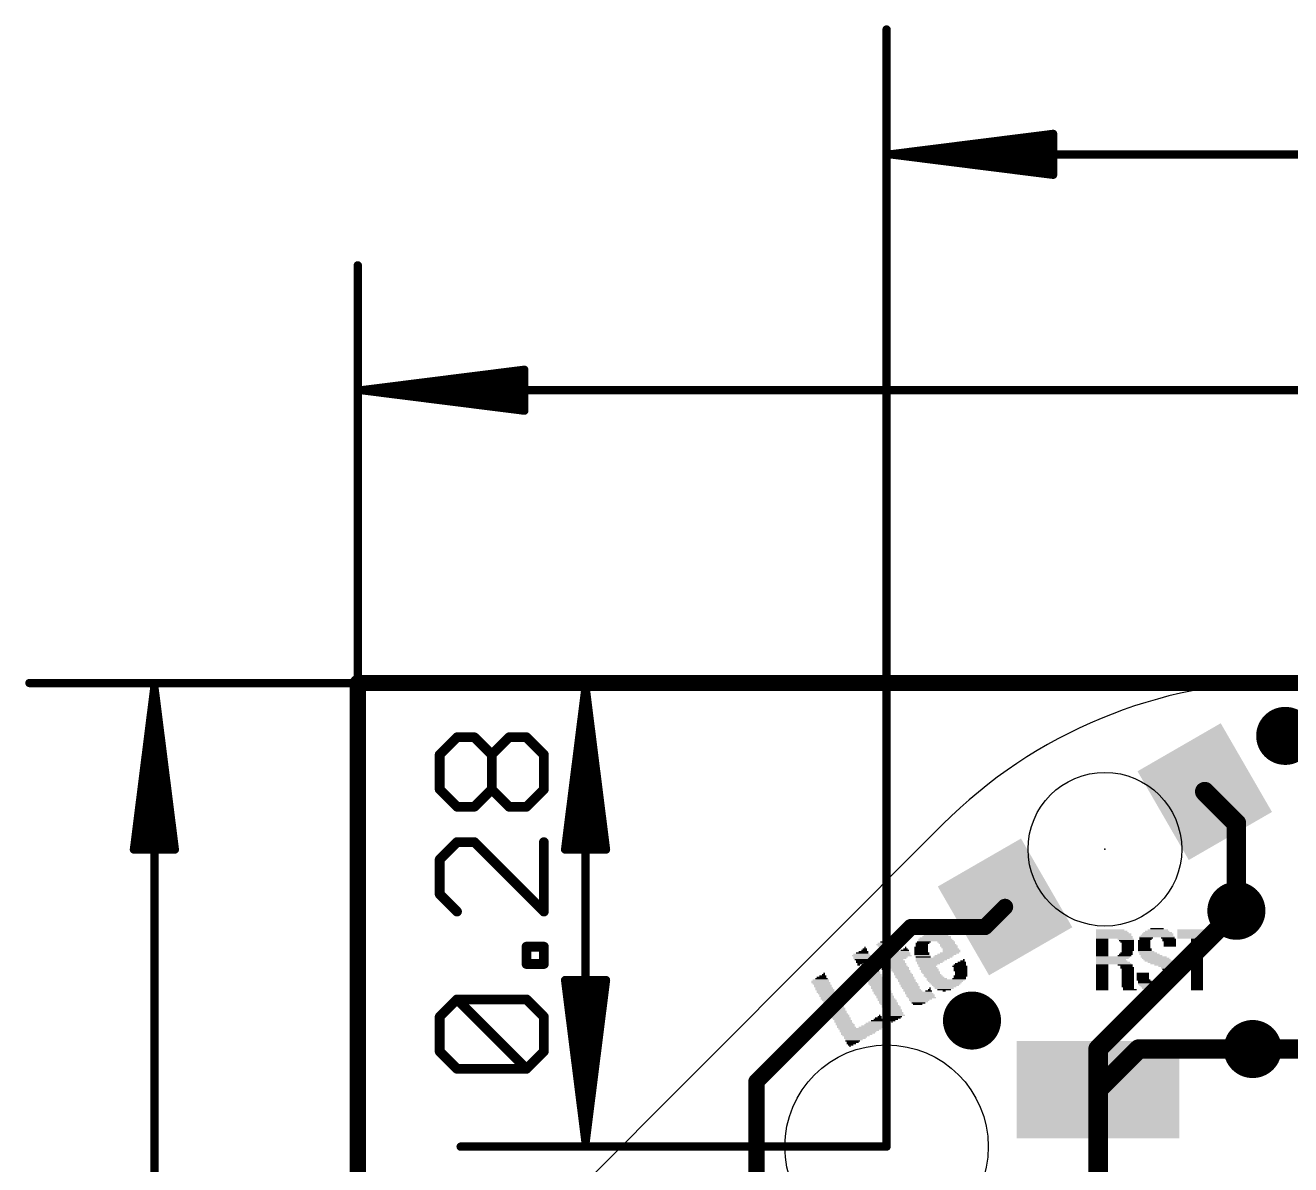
# Model space of a CAD drawing. Extents: x -30.9 to 32.9, y -36.3 to 40.7.
# Drawn here: x -30.59 to -10.84, y 22.58 to 40.37 of the extents above; entities that cross this region are included whole.
import ezdxf

# ---------------------------------------------------------------- set-up
doc = ezdxf.new("R2010")
doc.units = 0
for name, color, linetype in [('1', 12, 'CONTINUOUS'), ('16', 5, 'CONTINUOUS'), ('18', 110, 'CONTINUOUS'), ('20', 53, 'CONTINUOUS'), ('200', 132, 'CONTINUOUS'), ('23', 40, 'CONTINUOUS'), ('47', 253, 'CONTINUOUS')]:
    doc.layers.add(name, color=color, linetype=linetype)

# ---------------------------------------------------------------- blocks, each defined once
blk = doc.blocks.new('RECT')
blk.add_solid([(-0.5, -0.5), (0.5, -0.5), (-0.5, 0.5), (0.5, 0.5)])
blk = doc.blocks.new('ROUNDV')
at = {"const_width": 0.5}
blk.add_lwpolyline([(0, -0.25, 1), (0, 0.25, 1), (0, -0.25)], format="xyb", dxfattribs=at)

msp = doc.modelspace()

# ---------------------------------------------------------------- linework, layer by layer
at = {"layer": '1'}
for points, const_width in [([(-25.4, 30.099), (25.4, 30.099)], 0.254), ([(-25.4, 8.255), (-25.4, 30.099)], 0.254), ([(-12.1778, 28.4032), (-11.684, 27.9094)], 0.3048), ([(-11.684, 27.9094), (-11.684, 26.543)], 0.3048), ([(-15.2955, 26.6032), (-15.6097, 26.289)], 0.254), ([(-16.764, 26.289), (-19.177, 23.876)], 0.254), ([(-15.6097, 26.289), (-16.764, 26.289)], 0.254), ([(-13.843, 23.749), (-13.208, 24.384)], 0.3048), ([(-13.208, 24.384), (-11.43, 24.384)], 0.3048), ([(-11.43, 24.384), (-9.525, 24.384)], 0.3048), ([(-19.177, 23.876), (-19.177, 20.7255)], 0.254)]:
    msp.add_lwpolyline(points, dxfattribs=dict(at, const_width=const_width))
for points, const_width in [([(-25.4, 30.1625, 1), (-25.4, 30.0355)], 0.127), ([(-25.3365, 30.099, 1), (-25.4635, 30.099)], 0.127), ([(-12.124, 28.4571, 1), (-12.2317, 28.3493)], 0.1524), ([(-11.6078, 27.9094, 1), (-11.7602, 27.9094)], 0.1524), ([(-11.7379, 27.8555, 1), (-11.6301, 27.9632)], 0.1524), ([(-15.2506, 26.5583, 1), (-15.3404, 26.6481)], 0.127), ([(-11.7602, 26.543, 1), (-11.6078, 26.543)], 0.1524), ([(-16.764, 26.3525, 1), (-16.764, 26.2255)], 0.127), ([(-16.7191, 26.2441, 1), (-16.8089, 26.3339)], 0.127), ([(-15.6546, 26.3339, 1), (-15.5648, 26.2441)], 0.127), ([(-15.6097, 26.2255, 1), (-15.6097, 26.3525)], 0.127), ([(-13.208, 24.4602, 1), (-13.208, 24.3078)], 0.1524), ([(-13.1541, 24.3301, 1), (-13.2619, 24.4379)], 0.1524), ([(-11.43, 24.4602, 1), (-11.43, 24.3078)], 0.1524), ([(-11.43, 24.3078, 1), (-11.43, 24.4602)], 0.1524), ([(-19.1135, 23.876, 1), (-19.2405, 23.876)], 0.127), ([(-19.2219, 23.9209, 1), (-19.1321, 23.8311)], 0.127), ([(-13.8969, 23.8029, 1), (-13.7891, 23.6951)], 0.1524)]:
    msp.add_lwpolyline(points, format="xyb", dxfattribs=dict(at, const_width=const_width))
at = {"layer": '16'}
for points, const_width in [([(-25.4, 30.099), (25.4, 30.099)], 0.254), ([(-25.4, 8.255), (-25.4, 30.099)], 0.254), ([(-13.843, 24.384), (-11.684, 26.543)], 0.3048), ([(-11.684, 26.543), (-11.684, 26.67)], 0.3048), ([(-13.843, 21.971), (-13.843, 24.384)], 0.3048), ([(-8.001, 24.384), (-11.43, 24.384)], 0.254)]:
    msp.add_lwpolyline(points, dxfattribs=dict(at, const_width=const_width))
for points, const_width in [([(-25.4, 30.1625, 1), (-25.4, 30.0355)], 0.127), ([(-25.3365, 30.099, 1), (-25.4635, 30.099)], 0.127), ([(-11.6078, 26.67, 1), (-11.7602, 26.67)], 0.1524), ([(-11.6301, 26.4891, 1), (-11.7379, 26.5969)], 0.1524), ([(-11.7602, 26.543, 1), (-11.6078, 26.543)], 0.1524), ([(-13.7668, 24.384, 1), (-13.9192, 24.384)], 0.1524), ([(-13.8969, 24.4379, 1), (-13.7891, 24.3301)], 0.1524), ([(-11.43, 24.4475, 1), (-11.43, 24.3205)], 0.127)]:
    msp.add_lwpolyline(points, format="xyb", dxfattribs=dict(at, const_width=const_width))
at = {"layer": '20'}
for p, q in [((-10.8775, 30.1275), (-2.6087, 30.1275)), ((-24.3812, 19.7621), (-16.2716, 27.8896))]:
    msp.add_line(p, q, dxfattribs=at)
for centre, radius in [((-13.7367, 27.5032), 1.2), ((-17.145, 22.86), 1.5875)]:
    msp.add_circle(centre, radius, dxfattribs=at)
msp.add_arc((-10.8775, 22.5075), 7.62, 90, 135.0634, dxfattribs=at)
at = {"layer": '23'}
for p in [(-11.43, 30.099), (-13.7367, 27.5032)]:
    msp.add_point(p, dxfattribs=at)
at = {"layer": '47'}
for points, const_width in [([(-17.145, 22.86), (-17.145, 40.304)], 0.13), ([(-17.08, 38.354), (-14.545, 38.6732)], 0.13), ([(-14.545, 38.6732), (-14.545, 38.0348)], 0.13), ([(-17.08, 38.354), (-14.545, 38.614)], 0.13), ([(-17.08, 38.354), (-14.545, 38.484)], 0.13), ([(-17.08, 38.354), (17.08, 38.354)], 0.13), ([(-14.545, 38.0348), (-17.08, 38.354)], 0.13), ([(-14.545, 38.224), (-17.08, 38.354)], 0.13), ([(-14.545, 38.094), (-17.08, 38.354)], 0.13), ([(-25.4, 9.906), (-25.4, 36.621)], 0.13), ([(-25.335, 34.671), (-22.8, 34.9902)], 0.13), ([(-25.335, 34.671), (-22.8, 34.931)], 0.13), ([(-22.8, 34.9902), (-22.8, 34.3518)], 0.13), ([(-25.335, 34.671), (-22.8, 34.801)], 0.13), ([(-25.335, 34.671), (25.335, 34.671)], 0.13), ([(-22.8, 34.3518), (-25.335, 34.671)], 0.13), ([(-22.8, 34.541), (-25.335, 34.671)], 0.13), ([(-22.8, 34.411), (-25.335, 34.671)], 0.13), ([(3.175, 30.099), (-30.525, 30.099)], 0.13), ([(-28.575, 30.034), (-28.8942, 27.499)], 0.13), ([(-28.575, 30.034), (-28.835, 27.499)], 0.13), ([(-28.575, 30.034), (-28.705, 27.499)], 0.13), ([(-28.575, -29.907), (-28.575, 30.034)], 0.13), ([(-28.2558, 27.499), (-28.575, 30.034)], 0.13), ([(-28.445, 27.499), (-28.575, 30.034)], 0.13), ([(-28.315, 27.499), (-28.575, 30.034)], 0.13), ([(-17.018, 30.099), (-23.794, 30.099)], 0.13), ([(-21.844, 30.034), (-22.1632, 27.499)], 0.13), ([(-21.844, 30.034), (-22.104, 27.499)], 0.13), ([(-21.844, 30.034), (-21.974, 27.499)], 0.13), ([(-21.844, 22.925), (-21.844, 30.034)], 0.13), ([(-21.5248, 27.499), (-21.844, 30.034)], 0.13), ([(-21.714, 27.499), (-21.844, 30.034)], 0.13), ([(-21.584, 27.499), (-21.844, 30.034)], 0.13), ([(-24.1217, 28.9807), (-23.8505, 29.2519)], 0.1524), ([(-23.8505, 29.2519), (-23.5794, 29.2519)], 0.1524), ([(-23.5794, 29.2519), (-23.3082, 28.9807)], 0.1524), ([(-23.3082, 28.9807), (-23.037, 29.2519)], 0.1524), ([(-23.037, 29.2519), (-22.7659, 29.2519)], 0.1524), ([(-22.7659, 29.2519), (-22.4947, 28.9807)], 0.1524), ([(-24.1217, 28.4384), (-24.1217, 28.9807)], 0.1524), ([(-23.3082, 28.4384), (-23.3082, 28.9807)], 0.1524), ([(-22.4947, 28.9807), (-22.4947, 28.4384)], 0.1524), ([(-23.8505, 28.1672), (-24.1217, 28.4384)], 0.1524), ([(-23.3082, 28.4384), (-23.5794, 28.1672)], 0.1524), ([(-23.037, 28.1672), (-23.3082, 28.4384)], 0.1524), ([(-22.4947, 28.4384), (-22.7659, 28.1672)], 0.1524), ([(-23.5794, 28.1672), (-23.8505, 28.1672)], 0.1524), ([(-22.7659, 28.1672), (-23.037, 28.1672)], 0.1524), ([(-23.8505, 27.6147), (-24.1217, 27.3435)], 0.1524), ([(-23.5794, 27.6147), (-23.8505, 27.6147)], 0.1524), ([(-22.4947, 26.53), (-23.5794, 27.6147)], 0.1524), ([(-22.4947, 27.6147), (-22.4947, 26.53)], 0.1524), ([(-28.8942, 27.499), (-28.2558, 27.499)], 0.13), ([(-22.1632, 27.499), (-21.5248, 27.499)], 0.13), ([(-24.1217, 27.3435), (-24.1217, 26.8012)], 0.1524), ([(-24.1217, 26.8012), (-23.8505, 26.53)], 0.1524), ([(-22.7659, 25.7115), (-22.7659, 25.9826)], 0.1524), ([(-22.7659, 25.9826), (-22.4947, 25.9826)], 0.1524), ([(-22.4947, 25.9826), (-22.4947, 25.7115)], 0.1524), ([(-22.4947, 25.7115), (-22.7659, 25.7115)], 0.1524), ([(-21.844, 22.925), (-22.1632, 25.46)], 0.13), ([(-22.1632, 25.46), (-21.5248, 25.46)], 0.13), ([(-21.844, 22.925), (-22.104, 25.46)], 0.13), ([(-21.844, 22.925), (-21.974, 25.46)], 0.13), ([(-21.5248, 25.46), (-21.844, 22.925)], 0.13), ([(-21.714, 25.46), (-21.844, 22.925)], 0.13), ([(-21.584, 25.46), (-21.844, 22.925)], 0.13), ([(-24.1217, 24.8878), (-23.8505, 25.159)], 0.1524), ([(-23.8505, 25.159), (-22.7659, 25.159)], 0.1524), ([(-22.7659, 24.0743), (-23.8505, 25.159)], 0.1524), ([(-22.7659, 25.159), (-22.4947, 24.8878)], 0.1524), ([(-24.1217, 24.3455), (-24.1217, 24.8878)], 0.1524), ([(-22.4947, 24.8878), (-22.4947, 24.3455)], 0.1524), ([(-23.8505, 24.0743), (-24.1217, 24.3455)], 0.1524), ([(-22.4947, 24.3455), (-22.7659, 24.0743)], 0.1524), ([(-22.7659, 24.0743), (-23.8505, 24.0743)], 0.1524), ([(-17.145, 22.86), (-23.794, 22.86)], 0.13)]:
    msp.add_lwpolyline(points, dxfattribs=dict(at, const_width=const_width))
for points, const_width in [([(-17.1125, 40.304, 1), (-17.1775, 40.304)], 0.065), ([(-14.5125, 38.6732, 1), (-14.5775, 38.6732)], 0.065), ([(-14.5409, 38.641, 1), (-14.5491, 38.7055)], 0.065), ([(-14.5417, 38.5817, 1), (-14.5483, 38.6463)], 0.065), ([(-14.5433, 38.4515, 1), (-14.5467, 38.5165)], 0.065), ([(-17.08, 38.3865, 1), (-17.08, 38.3215)], 0.065), ([(-17.0759, 38.3862, 1), (-17.0841, 38.3218)], 0.065), ([(-17.0817, 38.3865, 1), (-17.0783, 38.3215)], 0.065), ([(-17.0783, 38.3865, 1), (-17.0817, 38.3215)], 0.065), ([(-17.0767, 38.3863, 1), (-17.0833, 38.3217)], 0.065), ([(-17.0833, 38.3863, 1), (-17.0767, 38.3217)], 0.065), ([(-17.0841, 38.3862, 1), (-17.0759, 38.3218)], 0.065), ([(-14.5483, 38.0617, 1), (-14.5417, 38.1263)], 0.065), ([(-14.5467, 38.1915, 1), (-14.5433, 38.2565)], 0.065), ([(-14.5775, 38.0348, 1), (-14.5125, 38.0348)], 0.065), ([(-14.5491, 38.0025, 1), (-14.5409, 38.067)], 0.065), ([(-25.3675, 36.621, 1), (-25.4325, 36.621)], 0.065), ([(-22.7675, 34.9902, 1), (-22.8325, 34.9902)], 0.065), ([(-22.7959, 34.958, 1), (-22.8041, 35.0225)], 0.065), ([(-22.7967, 34.8987, 1), (-22.8033, 34.9633)], 0.065), ([(-22.7983, 34.7685, 1), (-22.8017, 34.8335)], 0.065), ([(-25.335, 34.7035, 1), (-25.335, 34.6385)], 0.065), ([(-25.3309, 34.7032, 1), (-25.3391, 34.6388)], 0.065), ([(-25.3367, 34.7035, 1), (-25.3333, 34.6385)], 0.065), ([(-25.3333, 34.7035, 1), (-25.3367, 34.6385)], 0.065), ([(-25.3317, 34.7033, 1), (-25.3383, 34.6387)], 0.065), ([(-25.3383, 34.7033, 1), (-25.3317, 34.6387)], 0.065), ([(-25.3391, 34.7032, 1), (-25.3309, 34.6388)], 0.065), ([(-22.8017, 34.5085, 1), (-22.7983, 34.5735)], 0.065), ([(-22.8325, 34.3518, 1), (-22.7675, 34.3518)], 0.065), ([(-22.8041, 34.3195, 1), (-22.7959, 34.384)], 0.065), ([(-22.8033, 34.3787, 1), (-22.7967, 34.4433)], 0.065), ([(-30.525, 30.1315, 1), (-30.525, 30.0665)], 0.065), ([(-28.5425, 30.034, 1), (-28.6075, 30.034)], 0.065), ([(-28.5428, 30.0381, 1), (-28.6072, 30.0299)], 0.065), ([(-28.5425, 30.0323, 1), (-28.6075, 30.0357)], 0.065), ([(-28.5425, 30.0357, 1), (-28.6075, 30.0323)], 0.065), ([(-28.5427, 30.0373, 1), (-28.6073, 30.0307)], 0.065), ([(-28.5427, 30.0307, 1), (-28.6073, 30.0373)], 0.065), ([(-28.5428, 30.0299, 1), (-28.6072, 30.0381)], 0.065), ([(-23.794, 30.1315, 1), (-23.794, 30.0665)], 0.065), ([(-21.8115, 30.034, 1), (-21.8765, 30.034)], 0.065), ([(-21.8118, 30.0381, 1), (-21.8762, 30.0299)], 0.065), ([(-21.8115, 30.0323, 1), (-21.8765, 30.0357)], 0.065), ([(-21.8115, 30.0357, 1), (-21.8765, 30.0323)], 0.065), ([(-21.8117, 30.0373, 1), (-21.8763, 30.0307)], 0.065), ([(-21.8117, 30.0307, 1), (-21.8763, 30.0373)], 0.065), ([(-21.8118, 30.0299, 1), (-21.8762, 30.0381)], 0.065), ([(-17.018, 30.0665, 1), (-17.018, 30.1315)], 0.065), ([(-23.8505, 29.29, 1), (-23.8505, 29.2138)], 0.0762), ([(-23.8236, 29.2249, 1), (-23.8775, 29.2788)], 0.0762), ([(-23.5524, 29.2788, 1), (-23.6063, 29.2249)], 0.0762), ([(-23.5794, 29.2138, 1), (-23.5794, 29.29)], 0.0762), ([(-23.037, 29.29, 1), (-23.037, 29.2138)], 0.0762), ([(-23.0101, 29.2249, 1), (-23.064, 29.2788)], 0.0762), ([(-22.7389, 29.2788, 1), (-22.7928, 29.2249)], 0.0762), ([(-22.7659, 29.2138, 1), (-22.7659, 29.29)], 0.0762), ([(-24.0836, 28.9807, 1), (-24.1598, 28.9807)], 0.0762), ([(-24.1486, 29.0076, 1), (-24.0947, 28.9538)], 0.0762), ([(-23.2701, 28.9807, 1), (-23.3463, 28.9807)], 0.0762), ([(-23.3351, 29.0076, 1), (-23.2813, 28.9538)], 0.0762), ([(-23.3351, 28.9538, 1), (-23.2813, 29.0076)], 0.0762), ([(-22.4566, 28.9807, 1), (-22.5328, 28.9807)], 0.0762), ([(-22.5216, 28.9538, 1), (-22.4678, 29.0076)], 0.0762), ([(-24.0947, 28.4653, 1), (-24.1486, 28.4114)], 0.0762), ([(-24.1598, 28.4384, 1), (-24.0836, 28.4384)], 0.0762), ([(-23.2813, 28.4653, 1), (-23.3351, 28.4114)], 0.0762), ([(-23.3463, 28.4384, 1), (-23.2701, 28.4384)], 0.0762), ([(-23.2813, 28.4114, 1), (-23.3351, 28.4653)], 0.0762), ([(-22.5328, 28.4384, 1), (-22.4566, 28.4384)], 0.0762), ([(-22.4678, 28.4114, 1), (-22.5216, 28.4653)], 0.0762), ([(-23.8505, 28.2053, 1), (-23.8505, 28.1291)], 0.0762), ([(-23.8775, 28.1403, 1), (-23.8236, 28.1941)], 0.0762), ([(-23.6063, 28.1941, 1), (-23.5524, 28.1403)], 0.0762), ([(-23.5794, 28.1291, 1), (-23.5794, 28.2053)], 0.0762), ([(-23.037, 28.2053, 1), (-23.037, 28.1291)], 0.0762), ([(-23.064, 28.1403, 1), (-23.0101, 28.1941)], 0.0762), ([(-22.7928, 28.1941, 1), (-22.7389, 28.1403)], 0.0762), ([(-22.7659, 28.1291, 1), (-22.7659, 28.2053)], 0.0762), ([(-23.8505, 27.6528, 1), (-23.8505, 27.5766)], 0.0762), ([(-23.8236, 27.5878, 1), (-23.8775, 27.6416)], 0.0762), ([(-23.5524, 27.6416, 1), (-23.6063, 27.5878)], 0.0762), ([(-23.5794, 27.5766, 1), (-23.5794, 27.6528)], 0.0762), ([(-22.4566, 27.6147, 1), (-22.5328, 27.6147)], 0.0762), ([(-28.9265, 27.5031, 1), (-28.862, 27.4949)], 0.065), ([(-28.8942, 27.5315, 1), (-28.8942, 27.4665)], 0.065), ([(-28.8673, 27.5023, 1), (-28.8027, 27.4957)], 0.065), ([(-28.7375, 27.5007, 1), (-28.6725, 27.4973)], 0.065), ([(-28.4775, 27.4973, 1), (-28.4125, 27.5007)], 0.065), ([(-28.3473, 27.4957, 1), (-28.2827, 27.5023)], 0.065), ([(-28.288, 27.4949, 1), (-28.2235, 27.5031)], 0.065), ([(-28.2558, 27.4665, 1), (-28.2558, 27.5315)], 0.065), ([(-22.1955, 27.5031, 1), (-22.131, 27.4949)], 0.065), ([(-22.1632, 27.5315, 1), (-22.1632, 27.4665)], 0.065), ([(-22.1363, 27.5023, 1), (-22.0717, 27.4957)], 0.065), ([(-22.0065, 27.5007, 1), (-21.9415, 27.4973)], 0.065), ([(-21.7465, 27.4973, 1), (-21.6815, 27.5007)], 0.065), ([(-21.6163, 27.4957, 1), (-21.5517, 27.5023)], 0.065), ([(-21.557, 27.4949, 1), (-21.4925, 27.5031)], 0.065), ([(-21.5248, 27.4665, 1), (-21.5248, 27.5315)], 0.065), ([(-24.0836, 27.3435, 1), (-24.1598, 27.3435)], 0.0762), ([(-24.1486, 27.3705, 1), (-24.0947, 27.3166)], 0.0762), ([(-24.0947, 26.8281, 1), (-24.1486, 26.7743)], 0.0762), ([(-24.1598, 26.8012, 1), (-24.0836, 26.8012)], 0.0762), ([(-23.8775, 26.5031, 1), (-23.8236, 26.557)], 0.0762), ([(-22.5328, 26.53, 1), (-22.4566, 26.53)], 0.0762), ([(-22.5216, 26.5031, 1), (-22.4678, 26.557)], 0.0762), ([(-22.7278, 25.9826, 1), (-22.804, 25.9826)], 0.0762), ([(-22.7659, 26.0207, 1), (-22.7659, 25.9445)], 0.0762), ([(-22.4566, 25.9826, 1), (-22.5328, 25.9826)], 0.0762), ([(-22.4947, 25.9445, 1), (-22.4947, 26.0207)], 0.0762), ([(-22.7659, 25.7496, 1), (-22.7659, 25.6734)], 0.0762), ([(-22.804, 25.7115, 1), (-22.7278, 25.7115)], 0.0762), ([(-22.5328, 25.7115, 1), (-22.4566, 25.7115)], 0.0762), ([(-22.4947, 25.6734, 1), (-22.4947, 25.7496)], 0.0762), ([(-22.131, 25.4641, 1), (-22.1955, 25.4559)], 0.065), ([(-22.1632, 25.4925, 1), (-22.1632, 25.4275)], 0.065), ([(-22.0717, 25.4633, 1), (-22.1363, 25.4567)], 0.065), ([(-21.9415, 25.4617, 1), (-22.0065, 25.4583)], 0.065), ([(-21.6815, 25.4583, 1), (-21.7465, 25.4617)], 0.065), ([(-21.5517, 25.4567, 1), (-21.6163, 25.4633)], 0.065), ([(-21.4925, 25.4559, 1), (-21.557, 25.4641)], 0.065), ([(-21.5248, 25.4275, 1), (-21.5248, 25.4925)], 0.065), ([(-23.8236, 25.1859, 1), (-23.8775, 25.132)], 0.0762), ([(-23.8505, 25.1971, 1), (-23.8505, 25.1209)], 0.0762), ([(-23.8236, 25.132, 1), (-23.8775, 25.1859)], 0.0762), ([(-22.7389, 25.1859, 1), (-22.7928, 25.132)], 0.0762), ([(-22.7659, 25.1209, 1), (-22.7659, 25.1971)], 0.0762), ([(-24.0836, 24.8878, 1), (-24.1598, 24.8878)], 0.0762), ([(-24.1486, 24.9147, 1), (-24.0947, 24.8609)], 0.0762), ([(-22.4566, 24.8878, 1), (-22.5328, 24.8878)], 0.0762), ([(-22.5216, 24.8609, 1), (-22.4678, 24.9147)], 0.0762), ([(-24.0947, 24.3724, 1), (-24.1486, 24.3185)], 0.0762), ([(-24.1598, 24.3455, 1), (-24.0836, 24.3455)], 0.0762), ([(-22.5328, 24.3455, 1), (-22.4566, 24.3455)], 0.0762), ([(-22.4678, 24.3185, 1), (-22.5216, 24.3724)], 0.0762), ([(-23.8505, 24.1124, 1), (-23.8505, 24.0362)], 0.0762), ([(-23.8775, 24.0474, 1), (-23.8236, 24.1013)], 0.0762), ([(-22.7928, 24.1013, 1), (-22.7389, 24.0474)], 0.0762), ([(-22.7928, 24.0474, 1), (-22.7389, 24.1013)], 0.0762), ([(-22.7659, 24.0362, 1), (-22.7659, 24.1124)], 0.0762), ([(-23.794, 22.8925, 1), (-23.794, 22.8275)], 0.065), ([(-21.8762, 22.9291, 1), (-21.8118, 22.9209)], 0.065), ([(-21.8763, 22.9283, 1), (-21.8117, 22.9217)], 0.065), ([(-21.8765, 22.9233, 1), (-21.8115, 22.9267)], 0.065), ([(-21.8765, 22.9267, 1), (-21.8115, 22.9233)], 0.065), ([(-21.8765, 22.925, 1), (-21.8115, 22.925)], 0.065), ([(-21.8763, 22.9217, 1), (-21.8117, 22.9283)], 0.065), ([(-21.8762, 22.9209, 1), (-21.8118, 22.9291)], 0.065), ([(-17.145, 22.8275, 1), (-17.145, 22.8925)], 0.065), ([(-17.1775, 22.86, 1), (-17.1125, 22.86)], 0.065)]:
    msp.add_lwpolyline(points, format="xyb", dxfattribs=dict(at, const_width=const_width))

# ---------------------------------------------------------------- block references
at = {"layer": '1', "xscale": 1.5, "yscale": 1.6, "rotation": 30}
for p in [(-12.1778, 28.4032), (-15.2955, 26.6032)]:
    msp.add_blockref('RECT', p, dxfattribs=at)
at = {"layer": '1', "xscale": 2.54, "yscale": 1.524}
msp.add_blockref('RECT', (-13.843, 23.749), dxfattribs=at)
at = {"layer": '18', "xscale": 0.9064, "yscale": 0.9064}
for p in [(-10.922, 29.2735), (-10.922, 29.2735), (-11.684, 26.543), (-11.684, 26.543), (-15.8115, 24.8285), (-15.8115, 24.8285), (-11.43, 24.384), (-11.43, 24.384)]:
    msp.add_blockref('ROUNDV', p, dxfattribs=at)
at = {"layer": '200', "yscale": 0.0212}
for p, xscale in [((-12.9227, 26.2656), 0.2117), ((-17.1242, 26.0751), 0.1482), ((-17.103, 26.0963), 0.1058), ((-17.103, 26.1174), 0.0635), ((-17.103, 26.1386), 0.0212), ((-16.3834, 26.0963), 0.5291), ((-16.3728, 26.0751), 0.5503), ((-16.3834, 26.1174), 0.4868), ((-16.3622, 26.1386), 0.4445), ((-16.3728, 26.1598), 0.381), ((-16.3622, 26.1809), 0.3175), ((-16.3622, 26.2021), 0.2752), ((-16.3516, 26.2233), 0.1693), ((-13.653, 26.2444), 0.4445), ((-13.6318, 26.2233), 0.4868), ((-13.6212, 26.2021), 0.508), ((-13.6001, 26.1809), 0.5503), ((-13.6001, 26.1598), 0.5503), ((-13.5895, 26.1386), 0.5715), ((-13.5895, 26.1174), 0.5715), ((-13.78, 26.0963), 0.1905), ((-13.78, 26.0751), 0.1905), ((-13.4096, 26.0963), 0.254), ((-13.399, 26.0751), 0.2328), ((-13.1238, 26.0751), 0.1905), ((-13.0921, 26.1174), 0.2117), ((-13.1027, 26.0963), 0.1905), ((-12.9227, 26.1386), 0.5503), ((-12.9227, 26.1598), 0.508), ((-12.9122, 26.1809), 0.4868), ((-12.9122, 26.2021), 0.4445), ((-12.9227, 26.2233), 0.381), ((-12.9122, 26.2444), 0.3175), ((-12.7534, 26.1174), 0.2117), ((-12.7323, 26.0963), 0.2117), ((-12.7323, 26.0751), 0.2117), ((-12.2984, 26.2444), 0.6138), ((-12.2984, 26.2233), 0.6138), ((-12.2984, 26.2021), 0.6138), ((-12.2984, 26.1809), 0.6138), ((-12.2984, 26.1598), 0.6138), ((-12.2984, 26.1386), 0.6138), ((-12.2984, 26.1174), 0.6138), ((-12.2984, 26.0963), 0.1905), ((-12.2984, 26.0751), 0.1905), ((-17.5263, 25.8846), 0.1905), ((-17.5051, 25.9058), 0.1482), ((-17.4946, 25.9269), 0.0847), ((-17.484, 25.9481), 0.0635), ((-17.484, 25.9693), 0.0212), ((-17.1559, 26.0116), 0.2963), ((-17.1559, 26.0328), 0.254), ((-17.1453, 25.9904), 0.2752), ((-17.1242, 25.9693), 0.2752), ((-17.1136, 25.9481), 0.2963), ((-17.103, 25.9269), 0.2752), ((-17.1347, 26.0539), 0.2117), ((-17.0183, 25.9058), 0.4445), ((-16.9972, 25.8846), 0.4445), ((-16.8596, 25.9269), 0.127), ((-16.849, 25.9481), 0.0635), ((-16.849, 25.9693), 0.0212), ((-16.6056, 25.9693), 0.2117), ((-16.6056, 25.9481), 0.2117), ((-16.6056, 25.9269), 0.2117), ((-16.6056, 25.9058), 0.2117), ((-16.595, 25.8846), 0.2328), ((-16.5844, 26.0328), 0.2117), ((-16.595, 26.0116), 0.1905), ((-16.595, 25.9904), 0.1905), ((-16.5633, 26.0539), 0.2117), ((-16.214, 26.0539), 0.2752), ((-16.2035, 26.0328), 0.254), ((-16.1823, 26.0116), 0.254), ((-16.1717, 25.9904), 0.2752), ((-16.1611, 25.8846), 0.2963), ((-16.1611, 25.9693), 0.254), ((-16.14, 25.9481), 0.254), ((-16.1294, 25.9269), 0.2752), ((-16.1294, 25.9058), 0.2752), ((-13.78, 26.0539), 0.1905), ((-13.78, 26.0328), 0.1905), ((-13.78, 26.0116), 0.1905), ((-13.78, 25.9904), 0.1905), ((-13.78, 25.9693), 0.1905), ((-13.78, 25.9481), 0.1905), ((-13.78, 25.9269), 0.1905), ((-13.78, 25.9058), 0.1905), ((-13.78, 25.8846), 0.1905), ((-13.3884, 26.0539), 0.2117), ((-13.399, 25.8846), 0.1905), ((-13.3778, 26.0328), 0.1905), ((-13.3778, 26.0116), 0.1905), ((-13.3778, 25.9904), 0.1905), ((-13.3778, 25.9693), 0.1905), ((-13.3778, 25.9481), 0.1905), ((-13.3778, 25.9269), 0.1905), ((-13.3884, 25.9058), 0.1693), ((-13.1132, 25.9481), 0.2117), ((-13.1132, 25.9269), 0.2117), ((-13.0921, 25.9058), 0.254), ((-13.1238, 26.0539), 0.1905), ((-13.1238, 26.0328), 0.1905), ((-13.1238, 26.0116), 0.1905), ((-13.1238, 25.9904), 0.1905), ((-13.1238, 25.9693), 0.1905), ((-13.0603, 25.8846), 0.2752), ((-12.7217, 26.0539), 0.1905), ((-12.7217, 26.0328), 0.1905), ((-12.7217, 26.0116), 0.1905), ((-12.7217, 25.9904), 0.1905), ((-12.2984, 26.0539), 0.1905), ((-12.2984, 26.0328), 0.1905), ((-12.2984, 26.0116), 0.1905), ((-12.2984, 25.9904), 0.1905), ((-12.2984, 25.9693), 0.1905), ((-12.2984, 25.9481), 0.1905), ((-12.2984, 25.9269), 0.1905), ((-12.2984, 25.9058), 0.1905), ((-12.2984, 25.8846), 0.1905), ((-17.5369, 25.8423), 0.2963), ((-17.5369, 25.8634), 0.254), ((-17.5263, 25.8211), 0.2752), ((-17.5157, 25.7999), 0.2963), ((-17.5263, 25.7788), 0.2328), ((-17.5475, 25.7364), 0.1482), ((-17.5369, 25.7576), 0.1693), ((-17.5581, 25.7153), 0.0847), ((-17.5792, 25.6941), 0.0423), ((-17.3252, 25.6729), 0.0423), ((-17.3147, 25.6941), 0.0212), ((-17.0501, 25.7153), 0.4233), ((-17.0501, 25.7364), 0.381), ((-17.0395, 25.6941), 0.4022), ((-17.0289, 25.6729), 0.4233), ((-17.0395, 25.7576), 0.3598), ((-16.9866, 25.8634), 0.4233), ((-16.976, 25.8423), 0.4445), ((-17.0078, 25.7999), 0.3387), ((-16.9972, 25.8211), 0.3598), ((-17.0289, 25.7788), 0.2963), ((-16.595, 25.8634), 0.2328), ((-16.5844, 25.8423), 0.254), ((-16.5739, 25.8211), 0.2328), ((-16.4469, 25.7788), 0.4868), ((-16.4257, 25.7999), 0.5291), ((-16.468, 25.7576), 0.4445), ((-16.468, 25.7364), 0.4022), ((-16.4892, 25.7153), 0.3598), ((-16.4998, 25.6941), 0.2963), ((-16.5104, 25.6729), 0.2752), ((-16.2669, 25.8211), 0.2963), ((-16.2458, 25.8423), 0.2963), ((-16.2035, 25.8634), 0.2963), ((-16.0024, 25.6729), 0.2328), ((-16.0024, 25.6941), 0.1905), ((-15.9918, 25.7153), 0.1693), ((-15.9706, 25.7364), 0.127), ((-15.96, 25.7576), 0.0635), ((-15.9389, 25.7788), 0.0212), ((-13.78, 25.8634), 0.1905), ((-13.78, 25.8423), 0.1905), ((-13.6212, 25.7999), 0.508), ((-13.6424, 25.7788), 0.4656), ((-13.6318, 25.7576), 0.4868), ((-13.6001, 25.7153), 0.5503), ((-13.78, 25.6941), 0.1905), ((-13.78, 25.6729), 0.1905), ((-13.6106, 25.8211), 0.5291), ((-13.6106, 25.7364), 0.5291), ((-13.4307, 25.8423), 0.2117), ((-13.4201, 25.6941), 0.2328), ((-13.4096, 25.8634), 0.2117), ((-13.399, 25.6729), 0.1905), ((-13.0392, 25.8634), 0.3175), ((-13.0074, 25.8423), 0.3387), ((-12.9757, 25.8211), 0.4022), ((-12.9439, 25.7999), 0.4233), ((-12.9227, 25.7788), 0.4233), ((-12.891, 25.7576), 0.4445), ((-12.8593, 25.7364), 0.4233), ((-12.8381, 25.7153), 0.381), ((-12.7957, 25.6941), 0.3387), ((-12.764, 25.6729), 0.2752), ((-12.2984, 25.8634), 0.1905), ((-12.2984, 25.8423), 0.1905), ((-12.2984, 25.8211), 0.1905), ((-12.2984, 25.7999), 0.1905), ((-12.2984, 25.7788), 0.1905), ((-12.2984, 25.7576), 0.1905), ((-12.2984, 25.7364), 0.1905), ((-12.2984, 25.7153), 0.1905), ((-12.2984, 25.6941), 0.1905), ((-12.2984, 25.6729), 0.1905), ((-18.1613, 25.4824), 0.1905), ((-18.1613, 25.5036), 0.1482), ((-18.1401, 25.5248), 0.1058), ((-18.1295, 25.5459), 0.0423), ((-18.119, 25.5671), 0.0212), ((-17.3782, 25.5671), 0.2752), ((-17.3676, 25.5459), 0.2963), ((-17.3676, 25.5883), 0.254), ((-17.357, 25.5248), 0.2752), ((-17.3358, 25.5036), 0.2752), ((-17.3358, 25.4824), 0.2752), ((-17.357, 25.6094), 0.1905), ((-17.357, 25.6306), 0.1482), ((-17.3358, 25.6518), 0.1058), ((-17.1665, 25.6518), 0.1058), ((-17.1771, 25.6306), 0.0847), ((-17.1877, 25.6094), 0.0212), ((-16.9443, 25.6518), 0.2963), ((-16.9337, 25.6306), 0.2752), ((-16.9231, 25.6094), 0.2963), ((-16.9125, 25.5883), 0.2752), ((-16.8808, 25.5459), 0.2963), ((-16.8913, 25.5671), 0.2752), ((-16.8702, 25.5248), 0.2752), ((-16.8596, 25.5036), 0.2963), ((-16.849, 25.4824), 0.2752), ((-16.4892, 25.6518), 0.2752), ((-16.4786, 25.6306), 0.2963), ((-16.468, 25.6094), 0.2752), ((-16.4574, 25.5883), 0.2963), ((-16.4469, 25.5671), 0.2752), ((-16.4257, 25.5459), 0.2752), ((-16.4151, 25.5248), 0.2963), ((-16.3939, 25.5036), 0.2963), ((-16.3622, 25.4824), 0.3175), ((-16.013, 25.4824), 0.2117), ((-16.0024, 25.5036), 0.1905), ((-15.9918, 25.6518), 0.2117), ((-15.9918, 25.6306), 0.2117), ((-15.9918, 25.6094), 0.2117), ((-15.9918, 25.5248), 0.2117), ((-15.9812, 25.5883), 0.1905), ((-15.9812, 25.5671), 0.1905), ((-15.9812, 25.5459), 0.1905), ((-13.78, 25.6518), 0.1905), ((-13.78, 25.6306), 0.1905), ((-13.78, 25.6094), 0.1905), ((-13.78, 25.5883), 0.1905), ((-13.78, 25.5671), 0.1905), ((-13.78, 25.5459), 0.1905), ((-13.78, 25.5248), 0.1905), ((-13.78, 25.5036), 0.1905), ((-13.78, 25.4824), 0.1905), ((-13.3884, 25.6518), 0.2117), ((-13.3778, 25.6306), 0.1905), ((-13.3778, 25.6094), 0.1905), ((-13.3778, 25.5883), 0.1905), ((-13.3778, 25.5671), 0.1905), ((-13.3778, 25.5459), 0.1905), ((-13.3778, 25.5248), 0.1905), ((-13.3778, 25.5036), 0.1905), ((-13.3778, 25.4824), 0.1905), ((-13.145, 25.5671), 0.1905), ((-13.145, 25.5459), 0.1905), ((-13.145, 25.5248), 0.1905), ((-13.145, 25.5036), 0.1905), ((-13.145, 25.4824), 0.1905), ((-12.7323, 25.6518), 0.254), ((-12.7217, 25.6306), 0.2328), ((-12.7111, 25.6094), 0.2117), ((-12.7005, 25.5883), 0.1905), ((-12.7005, 25.5671), 0.1905), ((-12.7005, 25.5459), 0.1905), ((-12.7005, 25.5248), 0.1905), ((-12.7005, 25.5036), 0.1905), ((-12.7005, 25.4824), 0.1905), ((-12.2984, 25.6518), 0.1905), ((-12.2984, 25.6306), 0.1905), ((-12.2984, 25.6094), 0.1905), ((-12.2984, 25.5883), 0.1905), ((-12.2984, 25.5671), 0.1905), ((-12.2984, 25.5459), 0.1905), ((-12.2984, 25.5248), 0.1905), ((-12.2984, 25.5036), 0.1905), ((-12.2984, 25.4824), 0.1905), ((-18.1825, 25.4401), 0.2752), ((-18.1719, 25.419), 0.2963), ((-18.1719, 25.4613), 0.254), ((-18.1613, 25.3978), 0.2752), ((-18.1401, 25.3766), 0.2752), ((-18.1401, 25.3555), 0.2752), ((-18.119, 25.3343), 0.2752), ((-18.1084, 25.3131), 0.2963), ((-18.0978, 25.292), 0.2752), ((-17.3147, 25.4613), 0.2752), ((-17.3041, 25.4401), 0.2963), ((-17.2935, 25.419), 0.2752), ((-17.2829, 25.3978), 0.2963), ((-17.2723, 25.3766), 0.2752), ((-17.2512, 25.3555), 0.2752), ((-17.2512, 25.3343), 0.2752), ((-17.23, 25.3131), 0.2752), ((-17.2194, 25.292), 0.2963), ((-16.8278, 25.4613), 0.2752), ((-16.8278, 25.4401), 0.2752), ((-16.8067, 25.419), 0.2752), ((-16.7961, 25.3978), 0.2963), ((-16.7855, 25.3766), 0.2752), ((-16.7749, 25.3555), 0.2963), ((-16.7643, 25.3343), 0.2752), ((-16.7432, 25.3131), 0.2752), ((-16.7326, 25.292), 0.2963), ((-16.4892, 25.292), 0.1058), ((-16.2246, 25.4613), 0.5926), ((-16.2246, 25.4401), 0.5503), ((-16.4786, 25.3131), 0.0423), ((-16.2246, 25.419), 0.508), ((-16.468, 25.3343), 0.0212), ((-16.2246, 25.3978), 0.4657), ((-16.2246, 25.3766), 0.4233), ((-16.2352, 25.3555), 0.3598), ((-16.2458, 25.3343), 0.2963), ((-16.2458, 25.3131), 0.2117), ((-16.2458, 25.292), 0.0423), ((-13.78, 25.4613), 0.1905), ((-13.78, 25.4401), 0.1905), ((-13.78, 25.419), 0.1905), ((-13.78, 25.3978), 0.1905), ((-13.78, 25.3766), 0.1905), ((-13.78, 25.3555), 0.1905), ((-13.78, 25.3343), 0.1905), ((-13.78, 25.3131), 0.1905), ((-13.3778, 25.4613), 0.1905), ((-13.3778, 25.4401), 0.1905), ((-13.3778, 25.419), 0.1905), ((-13.3778, 25.3978), 0.1905), ((-13.3778, 25.3766), 0.1905), ((-13.3778, 25.3555), 0.1905), ((-13.3461, 25.3131), 0.2117), ((-13.3672, 25.3343), 0.1693), ((-13.1344, 25.4613), 0.2117), ((-13.1132, 25.4401), 0.2117), ((-13.1027, 25.419), 0.2328), ((-12.9333, 25.3978), 0.5715), ((-12.9333, 25.3766), 0.5291), ((-12.9333, 25.3555), 0.4868), ((-12.9333, 25.3343), 0.4445), ((-12.9333, 25.3131), 0.3598), ((-12.9333, 25.292), 0.2328), ((-12.7428, 25.419), 0.2328), ((-12.7323, 25.4401), 0.2117), ((-12.7217, 25.4613), 0.1905), ((-12.2984, 25.4613), 0.1905), ((-12.2984, 25.4401), 0.1905), ((-12.2984, 25.419), 0.1905), ((-12.2984, 25.3978), 0.1905), ((-12.2984, 25.3766), 0.1905), ((-12.2984, 25.3555), 0.1905), ((-12.2984, 25.3343), 0.1905), ((-12.2984, 25.3131), 0.1905), ((-18.0872, 25.2708), 0.2963), ((-18.0766, 25.2496), 0.2752), ((-18.0555, 25.2285), 0.2752), ((-18.0449, 25.2073), 0.2963), ((-18.0343, 25.1861), 0.2752), ((-18.0237, 25.165), 0.2963), ((-18.0131, 25.1438), 0.2752), ((-17.992, 25.1226), 0.2752), ((-17.992, 25.1015), 0.2752), ((-17.9708, 25.0803), 0.2752), ((-17.2088, 25.2708), 0.2752), ((-17.1982, 25.2496), 0.2963), ((-17.1877, 25.2285), 0.2752), ((-17.1665, 25.2073), 0.2752), ((-17.1665, 25.1861), 0.2752), ((-17.1453, 25.165), 0.2752), ((-17.1347, 25.1438), 0.2963), ((-17.1242, 25.1226), 0.2752), ((-17.1136, 25.1015), 0.2963), ((-17.103, 25.0803), 0.2752), ((-16.6374, 25.2496), 0.4445), ((-16.6479, 25.2708), 0.4233), ((-16.6162, 25.2285), 0.4445), ((-16.6162, 25.2073), 0.4445), ((-16.595, 25.1861), 0.4445), ((-16.6374, 25.1438), 0.3175), ((-16.6162, 25.165), 0.3598), ((-16.6374, 25.1226), 0.2752), ((-16.6479, 25.1015), 0.2117), ((-16.6585, 25.0803), 0.1482), ((-17.9602, 25.0591), 0.2963), ((-17.9496, 25.038), 0.2752), ((-17.939, 25.0168), 0.2963), ((-17.9285, 24.9956), 0.2752), ((-17.9073, 24.9745), 0.2752), ((-17.9073, 24.9533), 0.2752), ((-17.8861, 24.9321), 0.2752), ((-17.8755, 24.911), 0.2963), ((-17.865, 24.8898), 0.2752), ((-17.2512, 24.8898), 0.0635), ((-17.2512, 24.911), 0.0212), ((-17.0818, 25.0591), 0.2752), ((-17.0712, 25.038), 0.2963), ((-17.0607, 25.0168), 0.2752), ((-17.0501, 24.9956), 0.2963), ((-17.0395, 24.9745), 0.2752), ((-17.0183, 24.9533), 0.2752), ((-17.0183, 24.9321), 0.2752), ((-16.9972, 24.911), 0.2752), ((-17.0183, 24.8898), 0.2328), ((-17.8544, 24.8686), 0.2963), ((-17.8438, 24.8475), 0.2752), ((-17.8226, 24.8263), 0.2752), ((-17.8226, 24.8051), 0.2752), ((-17.8015, 24.784), 0.2752), ((-17.7909, 24.7628), 0.2963), ((-17.7803, 24.7416), 0.2752), ((-17.7697, 24.7205), 0.2963), ((-17.5581, 24.6993), 0.6773), ((-17.3782, 24.7205), 0.4022), ((-17.3358, 24.7416), 0.4022), ((-17.3252, 24.7628), 0.3387), ((-17.3147, 24.784), 0.3175), ((-17.3041, 24.8051), 0.254), ((-17.2935, 24.8263), 0.1905), ((-17.2723, 24.8475), 0.1482), ((-17.2723, 24.8686), 0.1058), ((-17.0183, 24.8686), 0.1905), ((-17.0395, 24.8475), 0.1482), ((-17.0501, 24.8263), 0.0847), ((-17.0607, 24.8051), 0.0212), ((-17.5898, 24.657), 0.5715), ((-17.5686, 24.6781), 0.6138), ((-17.5898, 24.6358), 0.5291), ((-17.611, 24.6146), 0.4868), ((-17.6216, 24.5935), 0.4233), ((-17.6427, 24.5511), 0.3387), ((-17.6321, 24.5723), 0.3598), ((-17.6533, 24.53), 0.2752), ((-17.6745, 24.5088), 0.2328), ((-17.6745, 24.4877), 0.1905), ((-17.6956, 24.4665), 0.1482), ((-17.7062, 24.4453), 0.0847), ((-17.7168, 24.4242), 0.0212)]:
    msp.add_blockref('RECT', p, dxfattribs=dict(at, xscale=xscale))

doc.saveas('drawing.dxf')
